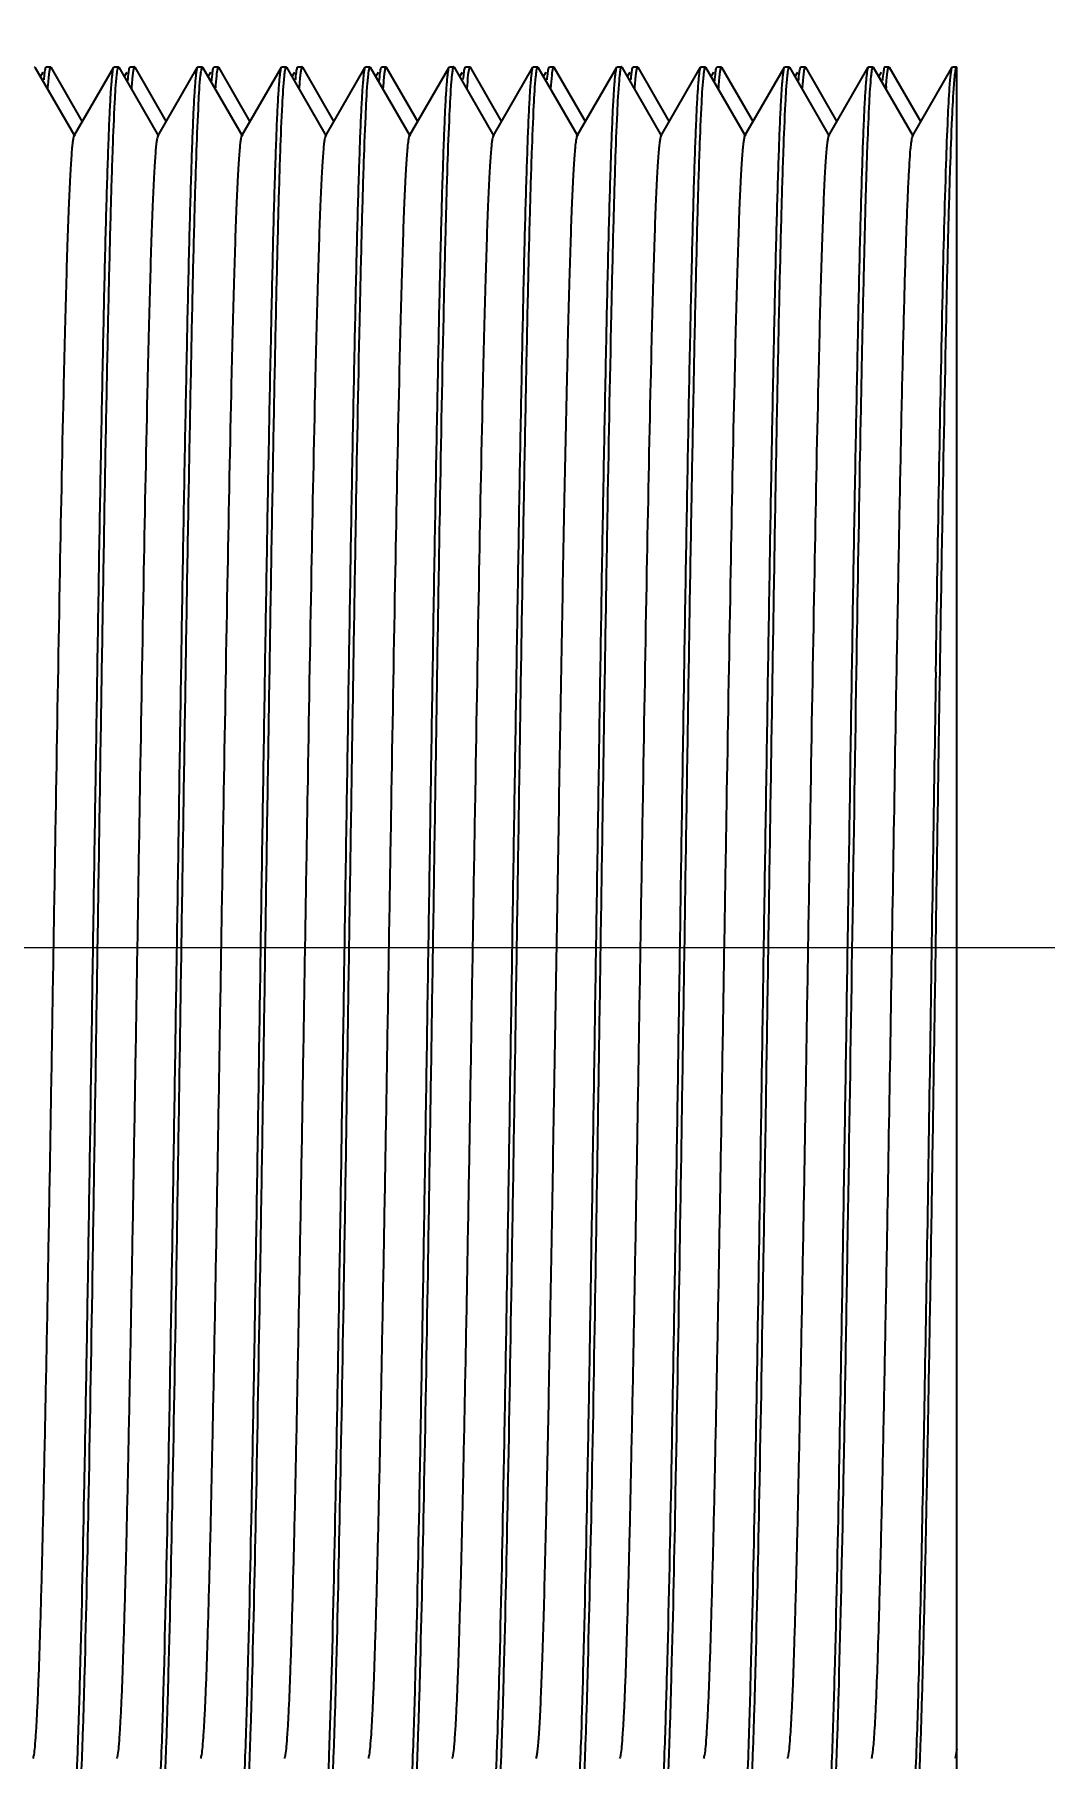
# Model space of a CAD drawing. Header units: millimetres. Extents: x 1122 to 9824, y -1894 to 216.
# Drawn here: x 9522.5 to 9534.54, y -440.95 to -420.39 of the extents above; entities that cross this region are included whole.
import ezdxf
from ezdxf import colors
from ezdxf.entities.mleader import LeaderData, LeaderLine
from ezdxf.math import Vec2, Vec3

# ---------------------------------------------------------------- set-up
doc = ezdxf.new("R2010")
doc.units = ezdxf.units.MM
doc.header["$LTSCALE"] = 40
doc.linetypes.add('CENTER', pattern=[2.25, 1.25, -0.25, 0.5, -0.25])
doc.linetypes.add('DLB3013-CR2S_시공도$0$CENTER2', pattern=[28.575, 19.05, -3.175, 3.175, -3.175])
doc.layers.add('DEF_LAYER_AXIS', color=7, linetype='Continuous')
doc.layers.add('DLB3013-CR2S_시공도$0$Cneter', color=1, linetype='DLB3013-CR2S_시공도$0$CENTER2', lineweight=13)
doc.styles.add('DLB3013-CR2S_시공도$0$Daelim Dimension', font='')
doc.styles.add('DLB3013-CR2S_시공도$0$STANDARD', font='')
doc.styles.get('DLB3013-CR2S_시공도$0$Daelim Dimension').set_extended_font_data('나눔고딕')
doc.styles.get('DLB3013-CR2S_시공도$0$STANDARD').set_extended_font_data('나눔고딕')
doc.dimstyles.new('DLB3013-CR2S_시공도$0$DEFAULT', dxfattribs={"dimscale": 2, "dimtxt": 2, "dimasz": 2, "dimexe": 0, "dimexo": 2, "dimgap": 1, "dimtad": 1, "dimdec": 1, "dimzin": 9, "dimdsep": 46, "dimtxsty": 'DLB3013-CR2S_시공도$0$Daelim Dimension', "dimcen": 0.5, "dimclrd": 252, "dimclre": 252, "dimclrt": 3, "dimadec": 1, "dimazin": 0, "dimtfac": 1, "dimtdec": 1, "dimtix": 1, "dimtmove": 0, "dimatfit": 3, "dimfxl": 1, "dimtolj": 1, "dimtzin": 1, "dimlwd": 9, "dimlwe": 9, "dimarcsym": 0})

# ---------------------------------------------------------------- blocks, each defined once
blk = doc.blocks.new('*D14')
at = {"color": 5, "lineweight": 9, "ltscale": 0.5, "transparency": 16777216}
for p, q in [((9515.995, -402.275), (9555.857, -402.275)), ((9553.857, -411.275), (9553.857, -451.275)), ((9515.995, -460.275), (9555.857, -460.275)), ((9553.857, -460.275), (9553.857, -504.283))]:
    blk.add_line(p, q, dxfattribs=at)
at = {"color": 5, "ltscale": 0.5, "transparency": 16777216}
for points in [[(9552.357, -411.275), (9555.357, -411.275), (9553.857, -402.275)], [(9552.357, -451.275), (9555.357, -451.275), (9553.857, -460.275)]]:
    blk.add_solid(points, dxfattribs=at)
at = {"layer": 'Defpoints', "color": 0, "ltscale": 0.5, "transparency": 16777216}
for p in [(9511.995, -402.275), (9511.995, -460.275), (9553.857, -460.275)]:
    blk.add_point(p, dxfattribs=at)
at = {"color": 7, "ltscale": 0.5, "transparency": 16777216, "insert": (9543.872, -487.629), "char_height": 10, "attachment_point": 5, "rotation": 90, "style": 'DLB3013-CR2S_시공도$0$Daelim Dimension'}
blk.add_mtext('\\A1;{\\H1.25x;\\C256;Ø}58', dxfattribs=at)

msp = doc.modelspace()

# ---------------------------------------------------------------- linework, layer by layer
at = {"color": 7, "linetype": 'Continuous'}
for p, q in [((9522.5, -420.778), (9522.496, -420.775)), ((9522.5, -420.778), (9522.975, -421.601)), ((9522.566, -420.894), (9522.6, -420.835)), ((9522.629, -420.789), (9522.629, -420.788)), ((9522.633, -420.778), (9522.637, -420.775)), ((9522.687, -420.775), (9522.686, -420.775)), ((9522.686, -420.775), (9522.686, -420.775)), ((9522.691, -420.778), (9522.687, -420.775)), ((9522.691, -420.778), (9523.066, -421.428)), ((9522.966, -421.601), (9523.441, -420.778)), ((9523.441, -420.778), (9523.446, -420.775)), ((9523.5, -420.778), (9523.496, -420.775)), ((9523.5, -420.778), (9523.975, -421.601)), ((9523.566, -420.894), (9523.6, -420.835)), ((9523.631, -420.782), (9523.633, -420.778)), ((9523.631, -420.783), (9523.631, -420.782)), ((9523.633, -420.778), (9523.637, -420.775)), ((9523.687, -420.775), (9523.686, -420.775)), ((9523.686, -420.775), (9523.686, -420.775)), ((9523.691, -420.778), (9523.687, -420.775)), ((9523.691, -420.778), (9524.066, -421.428)), ((9523.966, -421.601), (9524.441, -420.778)), ((9524.441, -420.778), (9524.446, -420.775)), ((9524.5, -420.778), (9524.496, -420.775)), ((9524.5, -420.778), (9524.975, -421.601)), ((9524.566, -420.894), (9524.6, -420.835)), ((9524.631, -420.782), (9524.633, -420.778)), ((9524.631, -420.783), (9524.631, -420.782)), ((9524.633, -420.778), (9524.637, -420.775)), ((9524.691, -420.778), (9524.687, -420.775)), ((9524.691, -420.778), (9525.066, -421.428)), ((9524.966, -421.601), (9525.441, -420.778)), ((9525.441, -420.778), (9525.446, -420.775)), ((9525.5, -420.778), (9525.496, -420.775)), ((9525.5, -420.778), (9525.975, -421.601)), ((9525.566, -420.894), (9525.6, -420.835)), ((9525.633, -420.778), (9525.637, -420.775)), ((9525.687, -420.775), (9525.686, -420.775)), ((9525.686, -420.775), (9525.686, -420.775)), ((9525.691, -420.778), (9525.687, -420.775)), ((9525.691, -420.778), (9526.066, -421.428)), ((9525.966, -421.601), (9526.441, -420.778)), ((9526.441, -420.778), (9526.446, -420.775)), ((9526.496, -420.775), (9526.494, -420.775)), ((9526.494, -420.775), (9526.494, -420.775)), ((9526.5, -420.778), (9526.496, -420.775)), ((9526.5, -420.778), (9526.975, -421.601)), ((9526.566, -420.894), (9526.6, -420.835)), ((9526.631, -420.782), (9526.633, -420.778)), ((9526.631, -420.783), (9526.631, -420.782)), ((9526.633, -420.778), (9526.637, -420.775)), ((9526.691, -420.778), (9526.687, -420.775)), ((9526.691, -420.778), (9527.066, -421.428)), ((9526.966, -421.601), (9527.441, -420.778)), ((9527.441, -420.778), (9527.446, -420.775)), ((9527.496, -420.775), (9527.494, -420.775)), ((9527.494, -420.775), (9527.494, -420.776)), ((9527.5, -420.778), (9527.496, -420.775)), ((9527.5, -420.778), (9527.975, -421.601)), ((9527.566, -420.894), (9527.6, -420.835)), ((9527.631, -420.782), (9527.632, -420.781)), ((9527.632, -420.781), (9527.633, -420.778)), ((9527.633, -420.778), (9527.637, -420.775)), ((9527.691, -420.778), (9527.687, -420.775)), ((9527.691, -420.778), (9528.066, -421.428)), ((9527.966, -421.601), (9528.441, -420.778)), ((9528.441, -420.778), (9528.446, -420.775)), ((9528.5, -420.778), (9528.496, -420.775)), ((9528.5, -420.778), (9528.975, -421.601)), ((9528.566, -420.894), (9528.6, -420.835)), ((9528.629, -420.789), (9528.629, -420.787)), ((9528.633, -420.778), (9528.637, -420.775)), ((9528.691, -420.778), (9528.687, -420.775)), ((9528.691, -420.778), (9529.066, -421.428)), ((9528.966, -421.601), (9529.441, -420.778)), ((9529.441, -420.778), (9529.446, -420.775)), ((9529.494, -420.775), (9529.493, -420.776)), ((9529.5, -420.778), (9529.496, -420.775)), ((9529.5, -420.778), (9529.975, -421.601)), ((9529.566, -420.894), (9529.6, -420.835)), ((9529.629, -420.789), (9529.629, -420.788)), ((9529.633, -420.778), (9529.637, -420.775)), ((9529.687, -420.775), (9529.686, -420.775)), ((9529.686, -420.775), (9529.686, -420.775)), ((9529.691, -420.778), (9529.687, -420.775)), ((9529.691, -420.778), (9530.066, -421.428)), ((9529.966, -421.601), (9530.441, -420.778)), ((9530.441, -420.778), (9530.446, -420.775)), ((9530.5, -420.778), (9530.496, -420.775)), ((9530.5, -420.778), (9530.975, -421.601)), ((9530.566, -420.894), (9530.6, -420.835)), ((9530.631, -420.782), (9530.633, -420.778)), ((9530.631, -420.783), (9530.631, -420.782)), ((9530.633, -420.778), (9530.637, -420.775)), ((9530.687, -420.775), (9530.686, -420.775)), ((9530.686, -420.775), (9530.686, -420.775)), ((9530.691, -420.778), (9530.687, -420.775)), ((9530.691, -420.778), (9531.066, -421.428)), ((9530.966, -421.601), (9531.441, -420.778)), ((9531.441, -420.778), (9531.446, -420.775)), ((9531.5, -420.778), (9531.496, -420.775)), ((9531.5, -420.778), (9531.975, -421.601)), ((9531.566, -420.894), (9531.6, -420.835)), ((9531.631, -420.782), (9531.633, -420.778)), ((9531.631, -420.783), (9531.631, -420.782)), ((9531.633, -420.778), (9531.637, -420.775)), ((9531.687, -420.775), (9531.686, -420.775)), ((9531.686, -420.775), (9531.686, -420.775)), ((9531.691, -420.778), (9531.687, -420.775)), ((9531.691, -420.778), (9532.066, -421.428)), ((9531.966, -421.601), (9532.441, -420.778)), ((9532.441, -420.778), (9532.446, -420.775)), ((9532.5, -420.778), (9532.496, -420.775)), ((9532.5, -420.778), (9532.975, -421.601)), ((9532.566, -420.894), (9532.6, -420.835)), ((9532.633, -420.778), (9532.631, -420.782)), ((9532.631, -420.782), (9532.631, -420.783)), ((9532.637, -420.775), (9532.633, -420.778)), ((9532.686, -420.775), (9532.686, -420.775)), ((9532.686, -420.775), (9532.687, -420.775)), ((9532.687, -420.775), (9532.691, -420.778)), ((9532.691, -420.778), (9533.066, -421.428)), ((9532.966, -421.601), (9533.441, -420.778)), ((9533.441, -420.778), (9533.446, -420.775)), ((9533.493, -420.776), (9533.494, -420.775)), ((9533.494, -420.775), (9533.495, -420.775)), ((9533.495, -441.245), (9533.495, -420.778)), ((9533.495, -440.837), (9533.475, -440.948))]:
    msp.add_line(p, q, dxfattribs=at)
for centre, radius, start, end in [((9529.734, -421.52), 7.099, 175.8785, 176.0624), ((9530.649, -421.514), 7.014, 175.8529, 176.0564), ((9532.316, -421.49), 6.68, 175.747, 176.0332), ((9536.723, -421.519), 7.088, 175.8752, 176.0616), ((9537.617, -421.511), 6.981, 175.843, 176.0542), ((9538.396, -421.496), 6.76, 175.7733, 176.0387), ((9539.65, -421.514), 7.015, 175.8529, 176.0567)]:
    msp.add_arc(centre, radius, start, end, dxfattribs=at)
for points, knots in [([(9522.61, -420.929), (9522.613, -420.9), (9522.617, -420.853), (9522.624, -420.806), (9522.629, -420.789)], [0, 0, 0, 0, 0.629486, 1, 1, 1, 1]), ([(9522.686, -420.775), (9522.684, -420.777), (9522.681, -420.783), (9522.675, -420.804), (9522.668, -420.848), (9522.66, -420.92), (9522.656, -420.977), (9522.654, -421.009)], [0, 0, 0, 0, 0.030409, 0.086463, 0.28047, 0.585019, 1, 1, 1, 1]), ([(9523.041, -439.928), (9523.062, -439.174), (9523.097, -437.458), (9523.144, -434.665), (9523.183, -432.078), (9523.216, -429.916), (9523.241, -428.317), (9523.265, -426.792), (9523.29, -425.376), (9523.315, -424.106), (9523.336, -423.154), (9523.353, -422.487), (9523.366, -422.066), (9523.378, -421.702), (9523.39, -421.397), (9523.402, -421.153), (9523.413, -420.989), (9523.422, -420.889), (9523.428, -420.837), (9523.434, -420.802), (9523.438, -420.784), (9523.441, -420.778)], [0, 0, 0, 0, 0.118079, 0.26881, 0.437441, 0.523343, 0.607486, 0.687796, 0.762292, 0.829143, 0.886708, 0.911558, 0.933573, 0.952622, 0.968585, 0.981365, 0.990889, 0.994411, 0.9971, 0.99896, 1, 1, 1, 1]), ([(9523.474, -420.869), (9523.462, -420.977), (9523.446, -421.271), (9523.422, -421.822), (9523.4, -422.586), (9523.377, -423.545), (9523.353, -424.68), (9523.32, -426.463), (9523.281, -428.911), (9523.235, -431.952), (9523.19, -434.932), (9523.145, -437.584), (9523.111, -439.211), (9523.091, -439.928)], [0, 0, 0, 0, 0.01721, 0.046331, 0.086716, 0.137457, 0.197412, 0.26523, 0.418202, 0.582638, 0.743788, 0.887198, 1, 1, 1, 1]), ([(9523.496, -420.775), (9523.493, -420.775), (9523.488, -420.785), (9523.484, -420.801), (9523.479, -420.832), (9523.476, -420.855), (9523.474, -420.869)], [0, 0, 0, 0, 0.08141, 0.270137, 0.575804, 1, 1, 1, 1]), ([(9523.609, -420.941), (9523.612, -420.906), (9523.618, -420.854), (9523.624, -420.8), (9523.631, -420.783)], [0, 0, 0, 0, 0.654802, 1, 1, 1, 1]), ([(9523.686, -420.775), (9523.684, -420.777), (9523.681, -420.783), (9523.675, -420.804), (9523.668, -420.847), (9523.66, -420.918), (9523.656, -420.974), (9523.654, -421.006)], [0, 0, 0, 0, 0.030545, 0.086685, 0.280742, 0.585208, 1, 1, 1, 1]), ([(9524.041, -439.928), (9524.062, -439.174), (9524.097, -437.458), (9524.144, -434.665), (9524.183, -432.078), (9524.216, -429.916), (9524.241, -428.317), (9524.265, -426.792), (9524.29, -425.376), (9524.315, -424.106), (9524.336, -423.154), (9524.353, -422.487), (9524.366, -422.066), (9524.378, -421.702), (9524.39, -421.397), (9524.402, -421.153), (9524.413, -420.989), (9524.422, -420.889), (9524.428, -420.837), (9524.434, -420.802), (9524.438, -420.784), (9524.441, -420.778)], [0, 0, 0, 0, 0.118076, 0.268809, 0.437441, 0.52334, 0.607482, 0.68779, 0.762287, 0.829141, 0.886709, 0.911557, 0.933574, 0.95262, 0.968585, 0.981365, 0.990888, 0.994412, 0.997102, 0.99896, 1, 1, 1, 1]), ([(9524.473, -420.876), (9524.461, -420.987), (9524.445, -421.286), (9524.422, -421.843), (9524.399, -422.611), (9524.376, -423.574), (9524.353, -424.71), (9524.32, -426.493), (9524.281, -428.938), (9524.235, -431.973), (9524.19, -434.945), (9524.144, -437.59), (9524.111, -439.213), (9524.091, -439.928)], [0, 0, 0, 0, 0.017605, 0.047054, 0.087695, 0.138622, 0.198691, 0.266554, 0.419432, 0.583597, 0.744391, 0.88745, 1, 1, 1, 1]), ([(9524.496, -420.775), (9524.493, -420.775), (9524.488, -420.786), (9524.484, -420.803), (9524.478, -420.836), (9524.475, -420.862), (9524.473, -420.876)], [0, 0, 0, 0, 0.080442, 0.269206, 0.57525, 1, 1, 1, 1]), ([(9524.609, -420.942), (9524.612, -420.907), (9524.618, -420.854), (9524.624, -420.8), (9524.631, -420.783)], [0, 0, 0, 0, 0.654828, 1, 1, 1, 1]), ([(9524.677, -420.796), (9524.671, -420.823), (9524.662, -420.899), (9524.656, -420.975), (9524.653, -421.023)], [0, 0, 0, 0, 0.365643, 1, 1, 1, 1]), ([(9524.687, -420.775), (9524.685, -420.775), (9524.68, -420.784), (9524.678, -420.79), (9524.677, -420.796)], [0, 0, 0, 0, 0.304855, 1, 1, 1, 1]), ([(9525.041, -439.928), (9525.062, -439.174), (9525.097, -437.458), (9525.144, -434.665), (9525.183, -432.078), (9525.216, -429.916), (9525.241, -428.317), (9525.265, -426.792), (9525.29, -425.377), (9525.315, -424.107), (9525.336, -423.154), (9525.353, -422.487), (9525.366, -422.066), (9525.378, -421.702), (9525.39, -421.397), (9525.402, -421.153), (9525.413, -420.989), (9525.422, -420.889), (9525.428, -420.837), (9525.434, -420.802), (9525.438, -420.784), (9525.441, -420.778)], [0, 0, 0, 0, 0.118074, 0.268803, 0.437436, 0.523337, 0.607476, 0.687783, 0.762282, 0.829137, 0.886707, 0.911556, 0.933573, 0.95262, 0.968584, 0.981365, 0.990888, 0.994411, 0.997102, 0.99896, 1, 1, 1, 1]), ([(9525.496, -420.775), (9525.493, -420.775), (9525.488, -420.787), (9525.483, -420.805), (9525.477, -420.84), (9525.474, -420.867), (9525.473, -420.882)], [0, 0, 0, 0, 0.079766, 0.268546, 0.574852, 1, 1, 1, 1]), ([(9525.61, -420.929), (9525.611, -420.914), (9525.616, -420.87), (9525.62, -420.825), (9525.627, -420.796)], [0, 0, 0, 0, 0.334275, 1, 1, 1, 1]), ([(9525.627, -420.796), (9525.628, -420.794), (9525.629, -420.788), (9525.631, -420.782), (9525.633, -420.778)], [0, 0, 0, 0, 0.320607, 1, 1, 1, 1]), ([(9525.686, -420.775), (9525.684, -420.777), (9525.681, -420.783), (9525.675, -420.803), (9525.669, -420.844), (9525.661, -420.911), (9525.657, -420.964), (9525.655, -420.995)], [0, 0, 0, 0, 0.031343, 0.088047, 0.282503, 0.586485, 1, 1, 1, 1]), ([(9526.041, -439.928), (9526.062, -439.174), (9526.097, -437.458), (9526.144, -434.665), (9526.183, -432.078), (9526.216, -429.916), (9526.241, -428.317), (9526.265, -426.792), (9526.29, -425.377), (9526.315, -424.107), (9526.336, -423.154), (9526.353, -422.487), (9526.366, -422.066), (9526.378, -421.702), (9526.39, -421.397), (9526.402, -421.153), (9526.413, -420.989), (9526.422, -420.889), (9526.428, -420.837), (9526.434, -420.802), (9526.438, -420.784), (9526.441, -420.778)], [0, 0, 0, 0, 0.118073, 0.268799, 0.437433, 0.523334, 0.607473, 0.68778, 0.762278, 0.829134, 0.886706, 0.911555, 0.933573, 0.95262, 0.968584, 0.981364, 0.990888, 0.994411, 0.997101, 0.99896, 1, 1, 1, 1]), ([(9526.494, -420.775), (9526.489, -420.779), (9526.485, -420.799), (9526.478, -420.835), (9526.471, -420.894), (9526.467, -420.94), (9526.465, -420.966)], [0, 0, 0, 0, 0.091322, 0.287125, 0.589957, 1, 1, 1, 1]), ([(9526.608, -420.948), (9526.611, -420.911), (9526.617, -420.857), (9526.624, -420.801), (9526.631, -420.783)], [0, 0, 0, 0, 0.654917, 1, 1, 1, 1]), ([(9526.68, -420.784), (9526.677, -420.794), (9526.672, -420.822), (9526.661, -420.905), (9526.656, -420.978), (9526.652, -421.034)], [0, 0, 0, 0, 0.125341, 0.333736, 1, 1, 1, 1]), ([(9526.687, -420.775), (9526.687, -420.775), (9526.683, -420.776), (9526.682, -420.781), (9526.68, -420.784)], [0, 0, 0, 0, 0.148939, 1, 1, 1, 1]), ([(9527.041, -439.928), (9527.062, -439.174), (9527.097, -437.458), (9527.144, -434.666), (9527.183, -432.078), (9527.216, -429.916), (9527.241, -428.317), (9527.265, -426.792), (9527.29, -425.377), (9527.315, -424.107), (9527.336, -423.154), (9527.353, -422.487), (9527.366, -422.066), (9527.378, -421.702), (9527.39, -421.397), (9527.402, -421.153), (9527.413, -420.989), (9527.422, -420.889), (9527.428, -420.837), (9527.434, -420.802), (9527.438, -420.784), (9527.441, -420.778)], [0, 0, 0, 0, 0.118076, 0.268794, 0.437426, 0.523328, 0.607469, 0.687776, 0.762273, 0.82913, 0.886701, 0.911553, 0.933569, 0.95262, 0.968583, 0.981363, 0.990888, 0.99441, 0.9971, 0.998959, 1, 1, 1, 1]), ([(9527.494, -420.776), (9527.489, -420.779), (9527.485, -420.797), (9527.478, -420.83), (9527.472, -420.884), (9527.468, -420.926), (9527.466, -420.95)], [0, 0, 0, 0, 0.094186, 0.290884, 0.592727, 1, 1, 1, 1]), ([(9527.61, -420.924), (9527.613, -420.893), (9527.619, -420.846), (9527.625, -420.798), (9527.631, -420.782)], [0, 0, 0, 0, 0.654266, 1, 1, 1, 1]), ([(9527.68, -420.787), (9527.671, -420.813), (9527.663, -420.896), (9527.656, -420.977), (9527.652, -421.03)], [0, 0, 0, 0, 0.341901, 1, 1, 1, 1]), ([(9527.687, -420.775), (9527.687, -420.775), (9527.682, -420.777), (9527.681, -420.783), (9527.68, -420.787)], [0, 0, 0, 0, 0.139654, 1, 1, 1, 1]), ([(9528.041, -439.928), (9528.062, -439.174), (9528.097, -437.458), (9528.144, -434.666), (9528.183, -432.078), (9528.216, -429.916), (9528.241, -428.317), (9528.265, -426.792), (9528.29, -425.377), (9528.315, -424.107), (9528.336, -423.154), (9528.353, -422.487), (9528.366, -422.066), (9528.378, -421.702), (9528.39, -421.397), (9528.402, -421.153), (9528.413, -420.989), (9528.422, -420.889), (9528.428, -420.837), (9528.434, -420.802), (9528.438, -420.784), (9528.441, -420.778)], [0, 0, 0, 0, 0.118076, 0.268796, 0.437423, 0.523327, 0.60747, 0.687779, 0.762276, 0.829132, 0.886702, 0.911555, 0.933571, 0.952621, 0.968584, 0.981364, 0.990889, 0.99441, 0.9971, 0.998959, 1, 1, 1, 1]), ([(9528.496, -420.775), (9528.493, -420.775), (9528.487, -420.787), (9528.483, -420.806), (9528.477, -420.843), (9528.474, -420.871), (9528.472, -420.888)], [0, 0, 0, 0, 0.078644, 0.267144, 0.57384, 1, 1, 1, 1]), ([(9528.61, -420.929), (9528.613, -420.899), (9528.618, -420.852), (9528.624, -420.805), (9528.629, -420.789)], [0, 0, 0, 0, 0.631368, 1, 1, 1, 1]), ([(9528.679, -420.788), (9528.671, -420.815), (9528.663, -420.896), (9528.656, -420.977), (9528.652, -421.03)], [0, 0, 0, 0, 0.3462, 1, 1, 1, 1]), ([(9528.687, -420.775), (9528.687, -420.775), (9528.681, -420.778), (9528.681, -420.784), (9528.679, -420.788)], [0, 0, 0, 0, 0.135183, 1, 1, 1, 1]), ([(9529.041, -439.928), (9529.062, -439.174), (9529.097, -437.458), (9529.144, -434.666), (9529.183, -432.078), (9529.216, -429.916), (9529.241, -428.317), (9529.265, -426.792), (9529.29, -425.377), (9529.315, -424.107), (9529.336, -423.154), (9529.353, -422.487), (9529.366, -422.066), (9529.378, -421.702), (9529.39, -421.397), (9529.402, -421.153), (9529.413, -420.989), (9529.422, -420.889), (9529.428, -420.837), (9529.434, -420.802), (9529.438, -420.784), (9529.441, -420.778)], [0, 0, 0, 0, 0.118074, 0.268801, 0.437428, 0.52333, 0.607473, 0.687782, 0.762277, 0.82913, 0.886699, 0.911549, 0.933567, 0.952615, 0.968581, 0.981362, 0.990887, 0.99441, 0.9971, 0.998959, 1, 1, 1, 1]), ([(9529.493, -420.776), (9529.489, -420.779), (9529.485, -420.796), (9529.479, -420.827), (9529.473, -420.877), (9529.469, -420.915), (9529.468, -420.938)], [0, 0, 0, 0, 0.09648, 0.293896, 0.594948, 1, 1, 1, 1]), ([(9529.496, -420.775), (9529.495, -420.775), (9529.495, -420.775), (9529.494, -420.775), (9529.494, -420.775)], [0, 0, 0, 0, 0.479929, 1, 1, 1, 1]), ([(9529.61, -420.929), (9529.613, -420.9), (9529.617, -420.853), (9529.624, -420.806), (9529.629, -420.789)], [0, 0, 0, 0, 0.628719, 1, 1, 1, 1]), ([(9529.686, -420.775), (9529.684, -420.777), (9529.681, -420.783), (9529.675, -420.804), (9529.668, -420.848), (9529.66, -420.92), (9529.656, -420.976), (9529.654, -421.009)], [0, 0, 0, 0, 0.030429, 0.086495, 0.28051, 0.585047, 1, 1, 1, 1]), ([(9530.041, -439.928), (9530.062, -439.174), (9530.097, -437.458), (9530.144, -434.665), (9530.183, -432.078), (9530.216, -429.915), (9530.241, -428.317), (9530.265, -426.792), (9530.29, -425.376), (9530.315, -424.106), (9530.336, -423.154), (9530.353, -422.487), (9530.366, -422.066), (9530.378, -421.702), (9530.39, -421.397), (9530.402, -421.153), (9530.413, -420.989), (9530.422, -420.889), (9530.428, -420.837), (9530.434, -420.802), (9530.438, -420.784), (9530.441, -420.778)], [0, 0, 0, 0, 0.11808, 0.268812, 0.437442, 0.523343, 0.607486, 0.687795, 0.762292, 0.829143, 0.886708, 0.911558, 0.933573, 0.952622, 0.968585, 0.981365, 0.990889, 0.994411, 0.9971, 0.99896, 1, 1, 1, 1]), ([(9530.474, -420.87), (9530.462, -420.979), (9530.445, -421.275), (9530.422, -421.826), (9530.4, -422.591), (9530.376, -423.552), (9530.353, -424.686), (9530.32, -426.47), (9530.281, -428.917), (9530.235, -431.957), (9530.19, -434.935), (9530.144, -437.585), (9530.111, -439.212), (9530.091, -439.928)], [0, 0, 0, 0, 0.017299, 0.046494, 0.086936, 0.137719, 0.1977, 0.265529, 0.41848, 0.582854, 0.743923, 0.887255, 1, 1, 1, 1]), ([(9530.496, -420.775), (9530.493, -420.775), (9530.488, -420.785), (9530.484, -420.802), (9530.478, -420.833), (9530.476, -420.856), (9530.474, -420.87)], [0, 0, 0, 0, 0.081188, 0.269926, 0.57568, 1, 1, 1, 1]), ([(9530.609, -420.941), (9530.612, -420.906), (9530.618, -420.854), (9530.624, -420.8), (9530.631, -420.783)], [0, 0, 0, 0, 0.654808, 1, 1, 1, 1]), ([(9530.686, -420.775), (9530.684, -420.777), (9530.681, -420.783), (9530.675, -420.804), (9530.668, -420.847), (9530.661, -420.917), (9530.656, -420.973), (9530.654, -421.005)], [0, 0, 0, 0, 0.030605, 0.086784, 0.280867, 0.585296, 1, 1, 1, 1]), ([(9531.041, -439.928), (9531.062, -439.174), (9531.097, -437.458), (9531.144, -434.665), (9531.183, -432.078), (9531.216, -429.916), (9531.241, -428.317), (9531.265, -426.792), (9531.29, -425.376), (9531.315, -424.107), (9531.336, -423.154), (9531.353, -422.487), (9531.366, -422.066), (9531.378, -421.702), (9531.39, -421.397), (9531.402, -421.153), (9531.413, -420.989), (9531.422, -420.889), (9531.428, -420.837), (9531.434, -420.802), (9531.438, -420.784), (9531.441, -420.778)], [0, 0, 0, 0, 0.118075, 0.268808, 0.43744, 0.523339, 0.60748, 0.687789, 0.762286, 0.82914, 0.886709, 0.911556, 0.933573, 0.95262, 0.968585, 0.981365, 0.990888, 0.994412, 0.997102, 0.99896, 1, 1, 1, 1]), ([(9531.496, -420.775), (9531.493, -420.775), (9531.488, -420.786), (9531.483, -420.804), (9531.478, -420.838), (9531.475, -420.863), (9531.473, -420.878)], [0, 0, 0, 0, 0.080212, 0.268982, 0.575114, 1, 1, 1, 1]), ([(9531.609, -420.943), (9531.612, -420.908), (9531.618, -420.854), (9531.624, -420.8), (9531.631, -420.783)], [0, 0, 0, 0, 0.654835, 1, 1, 1, 1]), ([(9531.686, -420.775), (9531.684, -420.777), (9531.681, -420.783), (9531.675, -420.803), (9531.669, -420.845), (9531.661, -420.913), (9531.657, -420.966), (9531.654, -420.997)], [0, 0, 0, 0, 0.031137, 0.087693, 0.282041, 0.586148, 1, 1, 1, 1]), ([(9532.041, -439.928), (9532.062, -439.174), (9532.097, -437.458), (9532.144, -434.665), (9532.183, -432.078), (9532.216, -429.916), (9532.241, -428.317), (9532.265, -426.792), (9532.29, -425.377), (9532.315, -424.107), (9532.336, -423.154), (9532.353, -422.487), (9532.366, -422.066), (9532.378, -421.702), (9532.39, -421.397), (9532.402, -421.153), (9532.413, -420.989), (9532.422, -420.889), (9532.428, -420.837), (9532.434, -420.802), (9532.438, -420.784), (9532.441, -420.778)], [0, 0, 0, 0, 0.118073, 0.268801, 0.437435, 0.523336, 0.607475, 0.687782, 0.76228, 0.829136, 0.886707, 0.911556, 0.933573, 0.95262, 0.968584, 0.981364, 0.990888, 0.994411, 0.997102, 0.99896, 1, 1, 1, 1]), ([(9532.496, -420.775), (9532.493, -420.775), (9532.487, -420.787), (9532.483, -420.806), (9532.477, -420.842), (9532.474, -420.869), (9532.472, -420.885)], [0, 0, 0, 0, 0.079424, 0.268201, 0.574639, 1, 1, 1, 1]), ([(9532.631, -420.783), (9532.625, -420.799), (9532.618, -420.851), (9532.612, -420.902), (9532.609, -420.936)], [0, 0, 0, 0, 0.345327, 1, 1, 1, 1]), ([(9532.654, -421.006), (9532.656, -420.974), (9532.66, -420.918), (9532.668, -420.847), (9532.675, -420.804), (9532.681, -420.783), (9532.684, -420.777), (9532.686, -420.775)], [0, 0, 0, 0, 0.4147, 0.719141, 0.913235, 0.969412, 1, 1, 1, 1]), ([(9533.411, -421.016), (9533.414, -420.984), (9533.418, -420.929), (9533.425, -420.858), (9533.432, -420.811), (9533.437, -420.786), (9533.441, -420.778)], [0, 0, 0, 0, 0.392949, 0.690548, 0.892611, 1, 1, 1, 1]), ([(9533.464, -420.981), (9533.466, -420.953), (9533.47, -420.904), (9533.477, -420.84), (9533.485, -420.802), (9533.489, -420.78), (9533.493, -420.776)], [0, 0, 0, 0, 0.408326, 0.710703, 0.907214, 1, 1, 1, 1]), ([(9525.473, -420.882), (9525.461, -420.995), (9525.444, -421.297), (9525.421, -421.858), (9525.399, -422.63), (9525.375, -423.595), (9525.352, -424.732), (9525.32, -426.515), (9525.281, -428.958), (9525.235, -431.988), (9525.189, -434.955), (9525.144, -437.595), (9525.11, -439.215), (9525.091, -439.928)], [0, 0, 0, 0, 0.017893, 0.047582, 0.088412, 0.139474, 0.199626, 0.267522, 0.42033, 0.584299, 0.74483, 0.887632, 1, 1, 1, 1]), ([(9526.465, -420.966), (9526.454, -421.1), (9526.438, -421.439), (9526.415, -422.051), (9526.393, -422.86), (9526.36, -424.282), (9526.321, -426.393), (9526.277, -429.194), (9526.232, -432.172), (9526.188, -435.073), (9526.143, -437.65), (9526.11, -439.231), (9526.091, -439.928)], [0, 0, 0, 0, 0.021264, 0.053748, 0.096758, 0.149375, 0.278716, 0.430713, 0.592378, 0.749872, 0.889726, 1, 1, 1, 1]), ([(9527.466, -420.95), (9527.456, -421.08), (9527.439, -421.413), (9527.416, -422.016), (9527.394, -422.819), (9527.361, -424.237), (9527.322, -426.347), (9527.278, -429.152), (9527.233, -432.14), (9527.188, -435.053), (9527.143, -437.64), (9527.11, -439.228), (9527.091, -439.928)], [0, 0, 0, 0, 0.020684, 0.052687, 0.095324, 0.147674, 0.276794, 0.428937, 0.591, 0.749009, 0.889368, 1, 1, 1, 1]), ([(9528.472, -420.888), (9528.46, -421.002), (9528.444, -421.307), (9528.421, -421.872), (9528.398, -422.646), (9528.375, -423.614), (9528.352, -424.752), (9528.319, -426.535), (9528.28, -428.975), (9528.235, -432.002), (9528.189, -434.964), (9528.144, -437.599), (9528.11, -439.216), (9528.091, -439.928)], [0, 0, 0, 0, 0.018147, 0.048047, 0.089042, 0.14022, 0.20044, 0.268359, 0.421111, 0.58491, 0.745207, 0.887789, 1, 1, 1, 1]), ([(9529.468, -420.938), (9529.456, -421.065), (9529.44, -421.393), (9529.417, -421.989), (9529.395, -422.788), (9529.362, -424.202), (9529.323, -426.312), (9529.278, -429.12), (9529.233, -432.115), (9529.188, -435.037), (9529.144, -437.633), (9529.11, -439.226), (9529.091, -439.928)], [0, 0, 0, 0, 0.020235, 0.051866, 0.094211, 0.146351, 0.275295, 0.427545, 0.589911, 0.748328, 0.889088, 1, 1, 1, 1]), ([(9531.473, -420.878), (9531.461, -420.99), (9531.445, -421.29), (9531.422, -421.848), (9531.399, -422.617), (9531.376, -423.581), (9531.352, -424.717), (9531.32, -426.501), (9531.281, -428.945), (9531.235, -431.978), (9531.19, -434.949), (9531.144, -437.592), (9531.111, -439.214), (9531.091, -439.928)], [0, 0, 0, 0, 0.017701, 0.04723, 0.087935, 0.138906, 0.199003, 0.266878, 0.419732, 0.583832, 0.744538, 0.887511, 1, 1, 1, 1]), ([(9532.472, -420.885), (9532.462, -420.988), (9532.446, -421.259), (9532.425, -421.758), (9532.404, -422.439), (9532.383, -423.289), (9532.361, -424.292), (9532.331, -425.877), (9532.31, -427.126), (9532.296, -427.993)], [0, 0, 0, 0, 0.043602, 0.114293, 0.210744, 0.331125, 0.473141, 0.63404, 1, 1, 1, 1]), ([(9533.246, -427.993), (9533.259, -427.176), (9533.284, -425.671), (9533.323, -423.651), (9533.357, -422.267), (9533.387, -421.447), (9533.403, -421.141), (9533.411, -421.016)], [0, 0, 0, 0, 0.351072, 0.647125, 0.868364, 0.946077, 1, 1, 1, 1]), ([(9533.372, -423.763), (9533.379, -423.439), (9533.393, -422.848), (9533.415, -422.055), (9533.437, -421.452), (9533.454, -421.115), (9533.464, -420.981)], [0, 0, 0, 0, 0.349807, 0.636762, 0.854981, 1, 1, 1, 1]), ([(9522.966, -421.601), (9522.962, -421.609), (9522.957, -421.633), (9522.949, -421.68), (9522.942, -421.749), (9522.935, -421.841), (9522.927, -421.954), (9522.916, -422.148), (9522.903, -422.443), (9522.888, -422.857), (9522.873, -423.35), (9522.858, -423.916), (9522.83, -425.071), (9522.794, -426.913), (9522.75, -429.472), (9522.713, -431.737), (9522.683, -433.568), (9522.66, -434.889), (9522.637, -436.134), (9522.614, -437.278), (9522.592, -438.297), (9522.572, -439.057), (9522.556, -439.587), (9522.545, -439.921), (9522.534, -440.21), (9522.522, -440.452), (9522.511, -440.646), (9522.5, -440.791), (9522.491, -440.881), (9522.482, -440.928), (9522.478, -440.943), (9522.475, -440.948)], [0, 0, 0, 0, 0.001328, 0.003785, 0.007382, 0.012117, 0.017983, 0.024967, 0.042217, 0.063716, 0.08926, 0.118618, 0.151512, 0.268238, 0.404203, 0.548122, 0.619329, 0.688046, 0.752839, 0.812358, 0.865361, 0.91074, 0.930271, 0.947553, 0.9625, 0.975035, 0.98509, 0.992619, 0.997587, 0.999108, 1, 1, 1, 1]), ([(9523.966, -421.601), (9523.962, -421.609), (9523.957, -421.633), (9523.949, -421.68), (9523.942, -421.749), (9523.935, -421.841), (9523.927, -421.954), (9523.916, -422.148), (9523.903, -422.443), (9523.888, -422.857), (9523.873, -423.35), (9523.858, -423.916), (9523.83, -425.071), (9523.794, -426.913), (9523.75, -429.472), (9523.713, -431.737), (9523.683, -433.568), (9523.66, -434.889), (9523.637, -436.134), (9523.614, -437.278), (9523.592, -438.297), (9523.572, -439.057), (9523.556, -439.587), (9523.545, -439.921), (9523.534, -440.21), (9523.522, -440.452), (9523.511, -440.646), (9523.5, -440.791), (9523.491, -440.881), (9523.482, -440.928), (9523.478, -440.943), (9523.475, -440.948)], [0, 0, 0, 0, 0.001327, 0.003781, 0.007379, 0.012117, 0.017982, 0.024964, 0.042217, 0.063713, 0.089259, 0.118615, 0.151511, 0.268236, 0.404201, 0.54812, 0.619327, 0.688044, 0.752838, 0.812356, 0.865358, 0.910739, 0.930267, 0.947551, 0.9625, 0.975032, 0.985089, 0.992618, 0.997584, 0.999107, 1, 1, 1, 1]), ([(9524.966, -421.601), (9524.962, -421.609), (9524.957, -421.633), (9524.949, -421.68), (9524.942, -421.749), (9524.935, -421.841), (9524.927, -421.954), (9524.916, -422.148), (9524.903, -422.443), (9524.888, -422.857), (9524.873, -423.35), (9524.858, -423.916), (9524.83, -425.071), (9524.794, -426.913), (9524.75, -429.472), (9524.713, -431.737), (9524.683, -433.568), (9524.66, -434.889), (9524.637, -436.134), (9524.614, -437.278), (9524.592, -438.297), (9524.572, -439.057), (9524.556, -439.587), (9524.545, -439.921), (9524.534, -440.21), (9524.522, -440.452), (9524.511, -440.646), (9524.5, -440.791), (9524.491, -440.881), (9524.482, -440.928), (9524.478, -440.943), (9524.475, -440.948)], [0, 0, 0, 0, 0.001326, 0.003783, 0.007382, 0.012117, 0.017982, 0.024965, 0.042217, 0.063714, 0.08926, 0.118616, 0.151512, 0.268236, 0.404203, 0.548122, 0.619329, 0.688045, 0.752839, 0.812358, 0.865359, 0.910739, 0.930269, 0.947553, 0.962499, 0.975035, 0.98509, 0.992618, 0.997587, 0.999109, 1, 1, 1, 1]), ([(9525.966, -421.601), (9525.962, -421.609), (9525.957, -421.633), (9525.949, -421.68), (9525.942, -421.749), (9525.935, -421.841), (9525.927, -421.954), (9525.916, -422.148), (9525.903, -422.443), (9525.888, -422.857), (9525.873, -423.35), (9525.858, -423.916), (9525.83, -425.071), (9525.794, -426.913), (9525.75, -429.472), (9525.713, -431.737), (9525.683, -433.568), (9525.66, -434.889), (9525.637, -436.134), (9525.614, -437.278), (9525.592, -438.297), (9525.572, -439.057), (9525.556, -439.587), (9525.545, -439.921), (9525.534, -440.21), (9525.522, -440.452), (9525.511, -440.646), (9525.5, -440.791), (9525.491, -440.881), (9525.482, -440.928), (9525.478, -440.943), (9525.475, -440.948)], [0, 0, 0, 0, 0.001328, 0.003784, 0.00738, 0.012116, 0.017984, 0.024966, 0.042217, 0.063716, 0.089259, 0.118617, 0.151511, 0.268237, 0.404202, 0.548122, 0.619329, 0.688046, 0.752839, 0.812357, 0.86536, 0.91074, 0.93027, 0.947552, 0.962501, 0.975034, 0.985089, 0.99262, 0.997586, 0.999108, 1, 1, 1, 1]), ([(9526.966, -421.601), (9526.962, -421.609), (9526.957, -421.633), (9526.949, -421.68), (9526.942, -421.749), (9526.935, -421.841), (9526.927, -421.954), (9526.916, -422.148), (9526.903, -422.443), (9526.888, -422.857), (9526.873, -423.35), (9526.858, -423.916), (9526.83, -425.071), (9526.794, -426.913), (9526.75, -429.472), (9526.713, -431.737), (9526.683, -433.568), (9526.66, -434.889), (9526.637, -436.134), (9526.614, -437.278), (9526.592, -438.297), (9526.572, -439.057), (9526.556, -439.587), (9526.545, -439.921), (9526.534, -440.21), (9526.522, -440.452), (9526.511, -440.646), (9526.5, -440.791), (9526.491, -440.881), (9526.482, -440.928), (9526.478, -440.943), (9526.475, -440.948)], [0, 0, 0, 0, 0.001326, 0.003781, 0.00738, 0.012117, 0.017982, 0.024963, 0.042217, 0.063713, 0.089259, 0.118614, 0.151511, 0.268235, 0.404201, 0.548121, 0.619327, 0.688044, 0.752838, 0.812356, 0.865358, 0.910739, 0.930267, 0.947552, 0.962499, 0.975032, 0.98509, 0.992617, 0.997585, 0.999108, 1, 1, 1, 1]), ([(9527.966, -421.601), (9527.962, -421.609), (9527.957, -421.633), (9527.949, -421.68), (9527.942, -421.749), (9527.935, -421.841), (9527.927, -421.954), (9527.916, -422.148), (9527.903, -422.443), (9527.888, -422.857), (9527.873, -423.35), (9527.858, -423.916), (9527.83, -425.071), (9527.794, -426.913), (9527.75, -429.472), (9527.713, -431.737), (9527.683, -433.568), (9527.66, -434.889), (9527.637, -436.134), (9527.614, -437.278), (9527.592, -438.297), (9527.572, -439.057), (9527.556, -439.587), (9527.545, -439.921), (9527.534, -440.21), (9527.522, -440.452), (9527.511, -440.646), (9527.5, -440.791), (9527.491, -440.881), (9527.482, -440.928), (9527.478, -440.943), (9527.475, -440.948)], [0, 0, 0, 0, 0.001327, 0.003784, 0.007382, 0.012117, 0.017983, 0.024967, 0.042217, 0.063716, 0.08926, 0.118617, 0.151512, 0.268237, 0.404203, 0.548122, 0.619329, 0.688046, 0.752839, 0.812359, 0.86536, 0.910739, 0.930271, 0.947553, 0.9625, 0.975035, 0.98509, 0.992619, 0.997588, 0.999109, 1, 1, 1, 1]), ([(9528.966, -421.601), (9528.962, -421.609), (9528.957, -421.633), (9528.949, -421.68), (9528.942, -421.749), (9528.935, -421.841), (9528.927, -421.954), (9528.916, -422.148), (9528.903, -422.443), (9528.888, -422.857), (9528.873, -423.35), (9528.858, -423.916), (9528.837, -424.803), (9528.811, -426.05), (9528.781, -427.68), (9528.751, -429.444), (9528.721, -431.275), (9528.69, -433.106), (9528.66, -434.869), (9528.63, -436.5), (9528.605, -437.747), (9528.583, -438.633), (9528.568, -439.2), (9528.553, -439.692), (9528.538, -440.107), (9528.525, -440.402), (9528.514, -440.596), (9528.507, -440.709), (9528.499, -440.8), (9528.492, -440.869), (9528.484, -440.916), (9528.479, -440.941), (9528.475, -440.948)], [0, 0, 0, 0, 0.001328, 0.003784, 0.007382, 0.01212, 0.017988, 0.024971, 0.042225, 0.063724, 0.08927, 0.118628, 0.151524, 0.226684, 0.311968, 0.404216, 0.500012, 0.595808, 0.688055, 0.773336, 0.848493, 0.881386, 0.910743, 0.936286, 0.957785, 0.975034, 0.982017, 0.987884, 0.99262, 0.996216, 0.998672, 1, 1, 1, 1]), ([(9529.966, -421.601), (9529.962, -421.609), (9529.957, -421.633), (9529.949, -421.68), (9529.942, -421.749), (9529.935, -421.841), (9529.927, -421.954), (9529.916, -422.148), (9529.903, -422.443), (9529.888, -422.857), (9529.873, -423.35), (9529.858, -423.916), (9529.83, -425.071), (9529.794, -426.913), (9529.75, -429.472), (9529.713, -431.737), (9529.683, -433.568), (9529.66, -434.889), (9529.637, -436.134), (9529.614, -437.278), (9529.592, -438.297), (9529.572, -439.057), (9529.556, -439.587), (9529.545, -439.921), (9529.534, -440.21), (9529.522, -440.452), (9529.511, -440.646), (9529.5, -440.791), (9529.491, -440.881), (9529.482, -440.928), (9529.478, -440.943), (9529.475, -440.948)], [0, 0, 0, 0, 0.001325, 0.003782, 0.007381, 0.012117, 0.017981, 0.024964, 0.042217, 0.063713, 0.08926, 0.118615, 0.151512, 0.268236, 0.404202, 0.548121, 0.619328, 0.688045, 0.752839, 0.812357, 0.865358, 0.910739, 0.930268, 0.947553, 0.962499, 0.975033, 0.98509, 0.992617, 0.997587, 0.999109, 1, 1, 1, 1]), ([(9530.966, -421.601), (9530.962, -421.609), (9530.957, -421.633), (9530.949, -421.68), (9530.942, -421.749), (9530.935, -421.841), (9530.927, -421.954), (9530.916, -422.148), (9530.903, -422.443), (9530.888, -422.857), (9530.873, -423.35), (9530.858, -423.916), (9530.83, -425.071), (9530.794, -426.913), (9530.75, -429.472), (9530.713, -431.737), (9530.683, -433.568), (9530.66, -434.889), (9530.637, -436.134), (9530.614, -437.278), (9530.592, -438.297), (9530.572, -439.057), (9530.556, -439.587), (9530.545, -439.921), (9530.534, -440.21), (9530.522, -440.452), (9530.511, -440.646), (9530.5, -440.791), (9530.491, -440.881), (9530.482, -440.928), (9530.478, -440.943), (9530.475, -440.948)], [0, 0, 0, 0, 0.001328, 0.003784, 0.007381, 0.012117, 0.017984, 0.024967, 0.042217, 0.063716, 0.08926, 0.118618, 0.151512, 0.268238, 0.404203, 0.548122, 0.619329, 0.688046, 0.752839, 0.812358, 0.865361, 0.91074, 0.930271, 0.947552, 0.962501, 0.975035, 0.98509, 0.99262, 0.997587, 0.999108, 1, 1, 1, 1]), ([(9531.966, -421.601), (9531.962, -421.609), (9531.957, -421.633), (9531.949, -421.68), (9531.942, -421.749), (9531.935, -421.841), (9531.927, -421.954), (9531.916, -422.148), (9531.903, -422.443), (9531.888, -422.857), (9531.873, -423.35), (9531.858, -423.916), (9531.83, -425.071), (9531.794, -426.913), (9531.75, -429.472), (9531.713, -431.737), (9531.683, -433.568), (9531.66, -434.889), (9531.637, -436.134), (9531.614, -437.278), (9531.592, -438.297), (9531.572, -439.057), (9531.556, -439.587), (9531.545, -439.921), (9531.534, -440.21), (9531.522, -440.452), (9531.511, -440.646), (9531.5, -440.791), (9531.491, -440.881), (9531.482, -440.928), (9531.478, -440.943), (9531.475, -440.948)], [0, 0, 0, 0, 0.001326, 0.003781, 0.007379, 0.012117, 0.017982, 0.024964, 0.042217, 0.063713, 0.089259, 0.118615, 0.151511, 0.268236, 0.404201, 0.54812, 0.619327, 0.688044, 0.752838, 0.812356, 0.865358, 0.910739, 0.930267, 0.947552, 0.962499, 0.975032, 0.985089, 0.992617, 0.997584, 0.999107, 1, 1, 1, 1]), ([(9532.966, -421.601), (9532.963, -421.607), (9532.959, -421.623), (9532.953, -421.655), (9532.947, -421.701), (9532.938, -421.79), (9532.928, -421.936), (9532.916, -422.152), (9532.904, -422.421), (9532.892, -422.742), (9532.88, -423.113), (9532.863, -423.701), (9532.842, -424.542), (9532.819, -425.665), (9532.795, -426.918), (9532.779, -427.795), (9532.771, -428.25)], [0, 0, 0, 0, 0.0028, 0.007662, 0.014616, 0.02366, 0.047985, 0.080535, 0.12111, 0.16948, 0.225373, 0.288451, 0.434681, 0.604716, 0.794687, 1, 1, 1, 1]), ([(9533, -441.771), (9533.003, -441.766), (9533.007, -441.749), (9533.012, -441.718), (9533.018, -441.673), (9533.026, -441.585), (9533.036, -441.441), (9533.048, -441.227), (9533.059, -440.96), (9533.07, -440.642), (9533.082, -440.273), (9533.098, -439.686), (9533.118, -438.845), (9533.141, -437.719), (9533.164, -436.455), (9533.187, -435.08), (9533.21, -433.624), (9533.241, -431.611), (9533.278, -429.131), (9533.322, -426.344), (9533.355, -424.575), (9533.372, -423.763)], [0, 0, 0, 0, 0.001004, 0.002763, 0.005288, 0.008581, 0.017461, 0.029362, 0.044219, 0.06196, 0.082486, 0.105689, 0.15962, 0.222599, 0.29328, 0.370153, 0.451576, 0.535808, 0.705472, 0.864717, 1, 1, 1, 1]), ([(9532.296, -427.993), (9532.261, -430.206), (9532.215, -433.409), (9532.148, -437.388), (9532.112, -439.153), (9532.091, -439.928)], [0, 0, 0, 0, 0.556193, 0.805279, 1, 1, 1, 1]), ([(9533.246, -427.993), (9533.222, -429.489), (9533.189, -431.723), (9533.144, -434.642), (9533.11, -436.663), (9533.077, -438.433), (9533.044, -439.868), (9533.016, -440.823), (9532.991, -441.37), (9532.978, -441.568), (9532.97, -441.647)], [0, 0, 0, 0, 0.328744, 0.490806, 0.641165, 0.772803, 0.879574, 0.956496, 0.982584, 1, 1, 1, 1]), ([(9532.771, -428.25), (9532.758, -428.983), (9532.734, -430.464), (9532.698, -432.668), (9532.667, -434.478), (9532.642, -435.859), (9532.624, -436.811), (9532.606, -437.688), (9532.587, -438.479), (9532.569, -439.172), (9532.551, -439.759), (9532.535, -440.177), (9532.522, -440.453), (9532.513, -440.614), (9532.504, -440.743), (9532.496, -440.84), (9532.486, -440.905), (9532.481, -440.938), (9532.475, -440.948)], [0, 0, 0, 0, 0.173182, 0.349841, 0.520502, 0.600681, 0.675965, 0.745341, 0.807872, 0.862711, 0.909127, 0.946486, 0.961613, 0.974296, 0.984498, 0.992191, 0.997354, 1, 1, 1, 1]), ([(9522.982, -441.494), (9522.996, -441.288), (9523.017, -440.766), (9523.033, -440.244), (9523.041, -439.928)], [0, 0, 0, 0, 0.395247, 1, 1, 1, 1]), ([(9523.091, -439.928), (9523.088, -440.063), (9523.081, -440.318), (9523.069, -440.675), (9523.058, -440.985), (9523.047, -441.243), (9523.036, -441.451), (9523.026, -441.591), (9523.018, -441.676), (9523.012, -441.72), (9523.007, -441.75), (9523.003, -441.766), (9523, -441.771)], [0, 0, 0, 0, 0.219378, 0.413638, 0.581543, 0.722075, 0.834616, 0.91861, 0.94978, 0.973712, 0.990416, 1, 1, 1, 1]), ([(9523.978, -441.555), (9523.994, -441.348), (9524.016, -440.805), (9524.032, -440.263), (9524.041, -439.928)], [0, 0, 0, 0, 0.383424, 1, 1, 1, 1]), ([(9524.091, -439.928), (9524.088, -440.063), (9524.081, -440.318), (9524.069, -440.675), (9524.058, -440.985), (9524.047, -441.243), (9524.036, -441.451), (9524.026, -441.591), (9524.018, -441.676), (9524.012, -441.72), (9524.007, -441.75), (9524.003, -441.766), (9524, -441.771)], [0, 0, 0, 0, 0.219383, 0.413644, 0.581547, 0.722077, 0.834616, 0.918608, 0.949779, 0.973712, 0.990416, 1, 1, 1, 1]), ([(9524.979, -441.549), (9524.994, -441.341), (9525.016, -440.801), (9525.033, -440.261), (9525.041, -439.928)], [0, 0, 0, 0, 0.384791, 1, 1, 1, 1]), ([(9525.091, -439.928), (9525.088, -440.063), (9525.081, -440.318), (9525.069, -440.675), (9525.058, -440.985), (9525.047, -441.243), (9525.036, -441.451), (9525.026, -441.591), (9525.018, -441.676), (9525.012, -441.72), (9525.007, -441.75), (9525.003, -441.766), (9525, -441.771)], [0, 0, 0, 0, 0.219415, 0.41368, 0.581554, 0.722074, 0.834612, 0.918601, 0.949782, 0.973723, 0.990429, 1, 1, 1, 1]), ([(9525.982, -441.498), (9525.996, -441.292), (9526.017, -440.768), (9526.033, -440.245), (9526.041, -439.928)], [0, 0, 0, 0, 0.394587, 1, 1, 1, 1]), ([(9526.091, -439.928), (9526.088, -440.063), (9526.081, -440.318), (9526.069, -440.675), (9526.058, -440.985), (9526.047, -441.243), (9526.036, -441.451), (9526.026, -441.591), (9526.018, -441.676), (9526.012, -441.72), (9526.007, -441.75), (9526.003, -441.766), (9526, -441.771)], [0, 0, 0, 0, 0.219392, 0.413658, 0.581559, 0.722085, 0.83462, 0.918608, 0.94978, 0.973714, 0.990419, 1, 1, 1, 1]), ([(9526.979, -441.54), (9526.994, -441.333), (9527.016, -440.795), (9527.033, -440.258), (9527.041, -439.928)], [0, 0, 0, 0, 0.386585, 1, 1, 1, 1]), ([(9527.091, -439.928), (9527.088, -440.063), (9527.081, -440.318), (9527.069, -440.675), (9527.058, -440.985), (9527.047, -441.243), (9527.036, -441.451), (9527.026, -441.591), (9527.018, -441.676), (9527.012, -441.72), (9527.007, -441.75), (9527.003, -441.766), (9527, -441.771)], [0, 0, 0, 0, 0.219421, 0.413688, 0.581558, 0.722074, 0.834608, 0.918598, 0.949782, 0.973726, 0.990432, 1, 1, 1, 1]), ([(9527.983, -441.486), (9527.996, -441.28), (9528.017, -440.761), (9528.033, -440.241), (9528.041, -439.928)], [0, 0, 0, 0, 0.396684, 1, 1, 1, 1]), ([(9528.091, -439.928), (9528.088, -440.063), (9528.081, -440.318), (9528.069, -440.675), (9528.058, -440.985), (9528.047, -441.243), (9528.036, -441.451), (9528.026, -441.591), (9528.018, -441.676), (9528.012, -441.72), (9528.007, -441.75), (9528.003, -441.766), (9528, -441.771)], [0, 0, 0, 0, 0.219415, 0.413678, 0.581547, 0.722065, 0.834603, 0.918594, 0.949778, 0.973722, 0.99043, 1, 1, 1, 1]), ([(9528.983, -441.49), (9528.996, -441.284), (9529.017, -440.764), (9529.033, -440.243), (9529.041, -439.928)], [0, 0, 0, 0, 0.395955, 1, 1, 1, 1]), ([(9529.091, -439.928), (9529.088, -440.063), (9529.081, -440.318), (9529.069, -440.675), (9529.058, -440.985), (9529.047, -441.243), (9529.036, -441.451), (9529.026, -441.591), (9529.018, -441.676), (9529.012, -441.72), (9529.007, -441.75), (9529.003, -441.766), (9529, -441.771)], [0, 0, 0, 0, 0.219411, 0.413672, 0.581542, 0.722063, 0.834603, 0.918595, 0.949778, 0.973721, 0.990428, 1, 1, 1, 1]), ([(9529.982, -441.497), (9529.996, -441.291), (9530.017, -440.768), (9530.033, -440.245), (9530.041, -439.928)], [0, 0, 0, 0, 0.394829, 1, 1, 1, 1]), ([(9530.091, -439.928), (9530.088, -440.063), (9530.081, -440.318), (9530.069, -440.675), (9530.058, -440.985), (9530.047, -441.243), (9530.036, -441.451), (9530.026, -441.591), (9530.018, -441.676), (9530.012, -441.72), (9530.007, -441.75), (9530.003, -441.766), (9530, -441.771)], [0, 0, 0, 0, 0.219379, 0.413639, 0.581543, 0.722075, 0.834615, 0.918609, 0.94978, 0.973711, 0.990416, 1, 1, 1, 1]), ([(9530.978, -441.554), (9530.994, -441.347), (9531.016, -440.804), (9531.032, -440.262), (9531.041, -439.928)], [0, 0, 0, 0, 0.383667, 1, 1, 1, 1]), ([(9531.091, -439.928), (9531.088, -440.063), (9531.081, -440.318), (9531.069, -440.675), (9531.058, -440.985), (9531.047, -441.243), (9531.036, -441.451), (9531.026, -441.591), (9531.018, -441.676), (9531.012, -441.72), (9531.007, -441.75), (9531.003, -441.766), (9531, -441.771)], [0, 0, 0, 0, 0.219385, 0.413647, 0.581549, 0.722078, 0.834617, 0.918608, 0.949779, 0.973712, 0.990417, 1, 1, 1, 1]), ([(9531.979, -441.547), (9531.994, -441.339), (9532.016, -440.8), (9532.033, -440.26), (9532.041, -439.928)], [0, 0, 0, 0, 0.385227, 1, 1, 1, 1]), ([(9532.091, -439.928), (9532.088, -440.063), (9532.081, -440.318), (9532.069, -440.675), (9532.058, -440.985), (9532.047, -441.243), (9532.036, -441.451), (9532.026, -441.591), (9532.018, -441.676), (9532.012, -441.72), (9532.007, -441.75), (9532.003, -441.766), (9532, -441.771)], [0, 0, 0, 0, 0.219391, 0.413657, 0.581557, 0.722084, 0.83462, 0.918609, 0.949781, 0.973714, 0.990419, 1, 1, 1, 1])]:
    msp.add_open_spline(points, degree=3, knots=knots, dxfattribs=at)
for points in [[(9522.629, -420.788), (9522.63, -420.785), (9522.631, -420.781), (9522.633, -420.778)], [(9528.629, -420.787), (9528.63, -420.784), (9528.631, -420.781), (9528.633, -420.778)], [(9529.629, -420.788), (9529.63, -420.785), (9529.631, -420.781), (9529.633, -420.778)]]:
    msp.add_open_spline(points, degree=3, dxfattribs=at)
at = {"layer": 'DEF_LAYER_AXIS', "color": 7, "linetype": 'Continuous'}
for p, q in [((9522.637, -420.775), (9522.687, -420.775)), ((9523.446, -420.775), (9523.496, -420.775)), ((9523.637, -420.775), (9523.687, -420.775)), ((9524.446, -420.775), (9524.496, -420.775)), ((9524.637, -420.775), (9524.687, -420.775)), ((9525.446, -420.775), (9525.496, -420.775)), ((9525.637, -420.775), (9525.687, -420.775)), ((9526.446, -420.775), (9526.496, -420.775)), ((9526.637, -420.775), (9526.687, -420.775)), ((9527.446, -420.775), (9527.496, -420.775)), ((9527.637, -420.775), (9527.687, -420.775)), ((9528.446, -420.775), (9528.496, -420.775)), ((9528.637, -420.775), (9528.687, -420.775)), ((9529.446, -420.775), (9529.496, -420.775)), ((9529.637, -420.775), (9529.687, -420.775)), ((9530.446, -420.775), (9530.496, -420.775)), ((9530.637, -420.775), (9530.687, -420.775)), ((9531.446, -420.775), (9531.496, -420.775)), ((9531.637, -420.775), (9531.687, -420.775)), ((9532.446, -420.775), (9532.496, -420.775)), ((9532.637, -420.775), (9532.687, -420.775)), ((9533.446, -420.775), (9533.495, -420.775))]:
    msp.add_line(p, q, dxfattribs=at)
at = {"layer": 'DLB3013-CR2S_시공도$0$Cneter', "linetype": 'CENTER', "lineweight": 5, "ltscale": 0.5}
msp.add_line((9474.39, -431.275), (9548.995, -431.275), dxfattribs=at)

# ---------------------------------------------------------------- dimensions: what is measured, and where the dimension line sits
at = {"color": 5, "ltscale": 0.5}
dim = msp.add_linear_dim(base=(9553.857, -460.275), p1=(9511.995, -402.275), p2=(9511.995, -460.275), angle=90, text='{\\H1.25x;\\C256;Ø}<>', dimstyle='DLB3013-CR2S_시공도$0$DEFAULT', override={"dimtxt": 5, "dimasz": 4.5, "dimexe": 1, "dimdec": 0, "dimclrd": 5, "dimclre": 5, "dimclrt": 7}, dxfattribs=at)
dim.commit()
dim.dimension.update_dxf_attribs({"geometry": '*D14', "text_midpoint": (9553.857, -487.629), "dimtype": 160})

# ---------------------------------------------------------------- leaders
at = {"ltscale": 0.5}
ml = msp.add_multileader_mtext('Standard', dxfattribs=at)
ml.set_content('G1/2-14TH', color=256, style='DLB3013-CR2S_시공도$0$STANDARD')
ml.set_leader_properties(color=5)
ml.build(insert=Vec2(0, 0))
ml.multileader.update_dxf_attribs({"text_left_attachment_type": 6, "text_right_attachment_type": 6, "dogleg_length": 0.36, "arrow_head_size": 5})
ctx = ml.context
ctx.base_point, ctx.char_height, ctx.arrow_head_size, ctx.landing_gap_size, ctx.plane_origin = Vec3(9539.448, -367.282), 10, 5, 0.09, Vec3(9518.995, -420.775)
ctx.left_attachment, ctx.right_attachment = 6, 6
notes = []
notes.append((ctx, [(0, (1, 1, 0), (9539.088, -367.282), (1, 0), 0.36, [(0, [(9518.995, -420.775)], 0, [])])]))
ctx.mtext.insert, ctx.mtext.flow_direction = Vec3(9539.538, -355.282), 5
for ctx, leaders in notes:
    for number, flags, end, landing, length, lines in leaders:
        leader = LeaderData()
        leader.index, (leader.has_last_leader_line, leader.has_dogleg_vector, leader.attachment_direction) = number, flags
        leader.last_leader_point, leader.dogleg_vector, leader.dogleg_length = Vec3(end), Vec3(landing), length
        for number, points, colour, breaks in lines:
            line = LeaderLine()
            line.index, line.vertices, line.color, line.breaks = number, Vec3.list(points), colors.encode_raw_color(colour), breaks
            leader.lines.append(line)
        ctx.leaders.append(leader)

doc.saveas('drawing.dxf')
